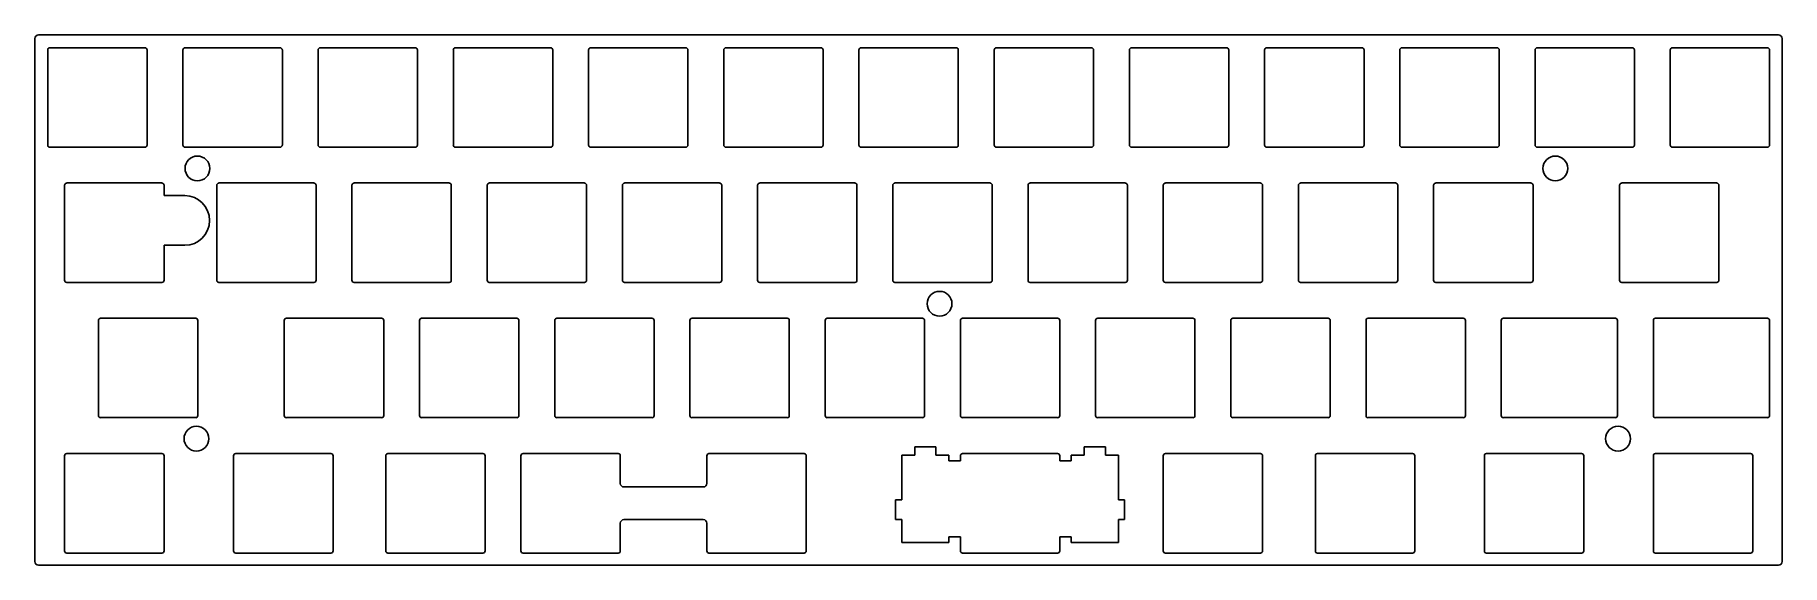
# Model space of a CAD drawing. Extents: x 1 to 247, y -75 to -1.
import ezdxf

# ---------------------------------------------------------------- set-up
doc = ezdxf.new("R2010")
doc.units = 0

msp = doc.modelspace()

# ---------------------------------------------------------------- linework, layer by layer
at = {"layer": 'Border', "color": 0}
for points in [[(0.72, -1.23), (0.72, -74.88)], [(1.22, -0.72), (246.38, -0.72)], [(246.88, -74.88), (246.88, -1.23)], [(246.38, -75.38), (1.22, -75.38)]]:
    msp.add_lwpolyline(points, dxfattribs=at)
for centre in [(23.62, -19.53), (214.93, -19.53), (128.17, -38.58), (23.48, -57.58), (223.77, -57.58)]:
    msp.add_circle(centre, 1.75, dxfattribs=at)
for centre, start, end in [((1.22, -1.23), 90, -180), ((246.38, -1.23), 0, 90), ((1.22, -74.88), -180, -90), ((246.38, -74.88), -90, 0)]:
    msp.add_arc(centre, 0.5, start, end, dxfattribs=at)
at = {"layer": 'Group002', "color": 0}
for points in [[(2.52, -2.83), (2.52, -16.23)], [(2.82, -2.52), (16.22, -2.52)], [(16.52, -2.83), (16.52, -16.23)], [(16.22, -16.52), (2.82, -16.52)]]:
    msp.add_lwpolyline(points, dxfattribs=at)
for centre, start, end in [((2.82, -2.83), 90, -180), ((16.22, -2.83), 0, 90), ((2.82, -16.23), -180, -90), ((16.22, -16.23), -90, 0)]:
    msp.add_arc(centre, 0.3, start, end, dxfattribs=at)
at = {"layer": 'Group003', "color": 0}
for points in [[(21.58, -2.83), (21.58, -16.23)], [(21.88, -2.52), (35.27, -2.52)], [(35.58, -2.83), (35.58, -16.23)], [(35.27, -16.52), (21.88, -16.52)]]:
    msp.add_lwpolyline(points, dxfattribs=at)
for centre, start, end in [((21.88, -2.83), 90, -180), ((35.27, -2.83), 0, 90), ((21.88, -16.23), -180, -90), ((35.27, -16.23), -90, 0)]:
    msp.add_arc(centre, 0.3, start, end, dxfattribs=at)
at = {"layer": 'Group004', "color": 0}
for points in [[(40.62, -2.83), (40.62, -16.23)], [(40.92, -2.52), (54.32, -2.52)], [(54.63, -2.83), (54.63, -16.23)], [(54.32, -16.52), (40.92, -16.52)]]:
    msp.add_lwpolyline(points, dxfattribs=at)
for centre, start, end in [((40.92, -2.83), 90, -180), ((54.32, -2.83), 0, 90), ((40.92, -16.23), -180, -90), ((54.32, -16.23), -90, 0)]:
    msp.add_arc(centre, 0.3, start, end, dxfattribs=at)
at = {"layer": 'Group005', "color": 0}
for points in [[(59.68, -2.83), (59.68, -16.23)], [(59.97, -2.52), (73.37, -2.52)], [(73.68, -2.83), (73.68, -16.23)], [(73.37, -16.52), (59.97, -16.52)]]:
    msp.add_lwpolyline(points, dxfattribs=at)
for centre, start, end in [((59.97, -2.83), 90, -180), ((73.37, -2.83), 0, 90), ((59.97, -16.23), -180, -90), ((73.37, -16.23), -90, 0)]:
    msp.add_arc(centre, 0.3, start, end, dxfattribs=at)
at = {"layer": 'Group006', "color": 0}
for points in [[(78.72, -2.83), (78.72, -16.23)], [(79.02, -2.52), (92.42, -2.52)], [(92.73, -2.83), (92.73, -16.23)], [(92.42, -16.52), (79.02, -16.52)]]:
    msp.add_lwpolyline(points, dxfattribs=at)
for centre, start, end in [((79.02, -2.83), 90, -180), ((92.42, -2.83), 0, 90), ((79.02, -16.23), -180, -90), ((92.42, -16.23), -90, 0)]:
    msp.add_arc(centre, 0.3, start, end, dxfattribs=at)
at = {"layer": 'Group007', "color": 0}
for points in [[(97.77, -2.83), (97.77, -16.23)], [(98.07, -2.52), (111.47, -2.52)], [(111.78, -2.83), (111.78, -16.23)], [(111.47, -16.52), (98.07, -16.52)]]:
    msp.add_lwpolyline(points, dxfattribs=at)
for centre, start, end in [((98.07, -2.83), 90, -180), ((111.47, -2.83), 0, 90), ((98.07, -16.23), -180, -90), ((111.47, -16.23), -90, 0)]:
    msp.add_arc(centre, 0.3, start, end, dxfattribs=at)
at = {"layer": 'Group008', "color": 0}
for points in [[(116.82, -2.83), (116.82, -16.23)], [(117.12, -2.52), (130.52, -2.52)], [(130.82, -2.83), (130.82, -16.23)], [(130.52, -16.52), (117.12, -16.52)]]:
    msp.add_lwpolyline(points, dxfattribs=at)
for centre, start, end in [((117.12, -2.83), 90, -180), ((130.52, -2.83), 0, 90), ((117.12, -16.23), -180, -90), ((130.52, -16.23), -90, 0)]:
    msp.add_arc(centre, 0.3, start, end, dxfattribs=at)
at = {"layer": 'Group009', "color": 0}
for points in [[(135.88, -2.83), (135.88, -16.23)], [(136.17, -2.52), (149.57, -2.52)], [(149.88, -2.83), (149.88, -16.23)], [(149.57, -16.52), (136.17, -16.52)]]:
    msp.add_lwpolyline(points, dxfattribs=at)
for centre, start, end in [((136.17, -2.83), 90, -180), ((149.57, -2.83), 0, 90), ((136.17, -16.23), 180, -90), ((149.57, -16.23), -90, 0)]:
    msp.add_arc(centre, 0.3, start, end, dxfattribs=at)
at = {"layer": 'Group010', "color": 0}
for points in [[(154.93, -2.83), (154.93, -16.23)], [(155.22, -2.52), (168.62, -2.52)], [(168.93, -2.83), (168.93, -16.23)], [(168.62, -16.52), (155.22, -16.52)]]:
    msp.add_lwpolyline(points, dxfattribs=at)
for centre, start, end in [((155.22, -2.83), 90, -180), ((168.62, -2.83), 0, 90), ((155.22, -16.23), -180, -90), ((168.62, -16.23), -90, 0)]:
    msp.add_arc(centre, 0.3, start, end, dxfattribs=at)
at = {"layer": 'Group011', "color": 0}
for points in [[(173.98, -2.83), (173.98, -16.23)], [(174.28, -2.52), (187.68, -2.52)], [(187.98, -2.83), (187.98, -16.23)], [(187.68, -16.52), (174.28, -16.52)]]:
    msp.add_lwpolyline(points, dxfattribs=at)
for centre, start, end in [((174.28, -2.83), 90, -180), ((187.68, -2.83), 0, 90), ((174.28, -16.23), -180, -90), ((187.68, -16.23), -90, 0)]:
    msp.add_arc(centre, 0.3, start, end, dxfattribs=at)
at = {"layer": 'Group012', "color": 0}
for points in [[(193.03, -2.83), (193.03, -16.23)], [(193.32, -2.52), (206.72, -2.52)], [(207.03, -2.83), (207.03, -16.23)], [(206.72, -16.52), (193.32, -16.52)]]:
    msp.add_lwpolyline(points, dxfattribs=at)
for centre, start, end in [((193.32, -2.83), 90, -180), ((206.72, -2.83), 0, 90), ((193.32, -16.23), -180, -90), ((206.72, -16.23), -90, 0)]:
    msp.add_arc(centre, 0.3, start, end, dxfattribs=at)
at = {"layer": 'Group013', "color": 0}
for points in [[(212.08, -2.83), (212.08, -16.23)], [(212.38, -2.52), (225.78, -2.52)], [(226.08, -2.83), (226.08, -16.23)], [(225.78, -16.52), (212.38, -16.52)]]:
    msp.add_lwpolyline(points, dxfattribs=at)
for centre, start, end in [((212.38, -2.83), 90, -180), ((225.78, -2.83), 0, 90), ((212.38, -16.23), -180, -90), ((225.78, -16.23), -90, 0)]:
    msp.add_arc(centre, 0.3, start, end, dxfattribs=at)
at = {"layer": 'Group014', "color": 0}
for points in [[(231.13, -2.83), (231.13, -16.23)], [(231.43, -2.52), (244.82, -2.52)], [(245.12, -2.83), (245.12, -16.23)], [(244.82, -16.52), (231.43, -16.52)]]:
    msp.add_lwpolyline(points, dxfattribs=at)
for centre, start, end in [((231.43, -2.83), 90, -180), ((244.82, -2.83), 0, 90), ((231.43, -16.23), -180, -90), ((244.82, -16.23), -90, 0)]:
    msp.add_arc(centre, 0.3, start, end, dxfattribs=at)
at = {"layer": 'Group016', "color": 0}
for points in [[(4.91, -21.88), (4.91, -35.27)], [(5.21, -21.57), (18.61, -21.57)], [(18.91, -23.35), (18.91, -21.88)], [(21.82, -23.35), (18.91, -23.35)], [(21.82, -30.35), (18.91, -30.35)], [(18.91, -35.27), (18.91, -30.35)], [(18.61, -35.57), (5.21, -35.57)]]:
    msp.add_lwpolyline(points, dxfattribs=at)
for centre, radius, start, end in [((5.21, -21.88), 0.3, 90, -180), ((18.61, -21.88), 0.3, 0, 90), ((21.82, -26.85), 3.5, -90, 90), ((5.21, -35.27), 0.3, -180, -90), ((18.61, -35.27), 0.3, -90, 0)]:
    msp.add_arc(centre, radius, start, end, dxfattribs=at)
at = {"layer": 'Group017', "color": 0}
for points in [[(26.34, -21.88), (26.34, -35.27)], [(26.64, -21.57), (40.04, -21.57)], [(40.34, -21.88), (40.34, -35.27)], [(40.04, -35.57), (26.64, -35.57)]]:
    msp.add_lwpolyline(points, dxfattribs=at)
for centre, start, end in [((26.64, -21.88), 90, -180), ((40.04, -21.88), 0, 90), ((26.64, -35.27), -180, -90), ((40.04, -35.27), -90, 0)]:
    msp.add_arc(centre, 0.3, start, end, dxfattribs=at)
at = {"layer": 'Group018', "color": 0}
for points in [[(45.39, -21.88), (45.39, -35.27)], [(45.69, -21.57), (59.09, -21.57)], [(59.39, -21.88), (59.39, -35.27)], [(59.09, -35.57), (45.69, -35.57)]]:
    msp.add_lwpolyline(points, dxfattribs=at)
for centre, start, end in [((45.69, -21.88), 90, -180), ((59.09, -21.88), 0, 90), ((45.69, -35.27), -180, -90), ((59.09, -35.27), -90, 0)]:
    msp.add_arc(centre, 0.3, start, end, dxfattribs=at)
at = {"layer": 'Group019', "color": 0}
for points in [[(64.44, -21.88), (64.44, -35.27)], [(64.74, -21.57), (78.14, -21.57)], [(78.44, -21.88), (78.44, -35.27)], [(78.14, -35.57), (64.74, -35.57)]]:
    msp.add_lwpolyline(points, dxfattribs=at)
for centre, start, end in [((64.74, -21.88), 90, -180), ((78.14, -21.88), 0, 90), ((64.74, -35.27), -180, -90), ((78.14, -35.27), -90, 0)]:
    msp.add_arc(centre, 0.3, start, end, dxfattribs=at)
at = {"layer": 'Group020', "color": 0}
for points in [[(83.49, -21.88), (83.49, -35.27)], [(83.79, -21.57), (97.19, -21.57)], [(97.49, -21.88), (97.49, -35.27)], [(97.19, -35.57), (83.79, -35.57)]]:
    msp.add_lwpolyline(points, dxfattribs=at)
for centre, start, end in [((83.79, -21.88), 90, -180), ((97.19, -21.88), 0, 90), ((83.79, -35.27), -180, -90), ((97.19, -35.27), -90, 0)]:
    msp.add_arc(centre, 0.3, start, end, dxfattribs=at)
at = {"layer": 'Group021', "color": 0}
for points in [[(102.54, -21.88), (102.54, -35.27)], [(102.84, -21.57), (116.24, -21.57)], [(116.54, -21.88), (116.54, -35.27)], [(116.24, -35.57), (102.84, -35.57)]]:
    msp.add_lwpolyline(points, dxfattribs=at)
for centre, start, end in [((102.84, -21.88), 90, -180), ((116.24, -21.88), 0, 90), ((102.84, -35.27), -180, -90), ((116.24, -35.27), -90, 0)]:
    msp.add_arc(centre, 0.3, start, end, dxfattribs=at)
at = {"layer": 'Group022', "color": 0}
for points in [[(121.59, -21.88), (121.59, -35.27)], [(121.89, -21.57), (135.29, -21.57)], [(135.59, -21.88), (135.59, -35.27)], [(135.29, -35.57), (121.89, -35.57)]]:
    msp.add_lwpolyline(points, dxfattribs=at)
for centre, start, end in [((121.89, -21.88), 90, -180), ((135.29, -21.88), 0, 90), ((121.89, -35.27), -180, -90), ((135.29, -35.27), -90, 0)]:
    msp.add_arc(centre, 0.3, start, end, dxfattribs=at)
at = {"layer": 'Group023', "color": 0}
for points in [[(140.64, -21.88), (140.64, -35.27)], [(140.94, -21.57), (154.34, -21.57)], [(154.64, -21.88), (154.64, -35.27)], [(154.34, -35.57), (140.94, -35.57)]]:
    msp.add_lwpolyline(points, dxfattribs=at)
for centre, start, end in [((140.94, -21.88), 90, -180), ((154.34, -21.88), 0, 90), ((140.94, -35.27), -180, -90), ((154.34, -35.27), -90, 0)]:
    msp.add_arc(centre, 0.3, start, end, dxfattribs=at)
at = {"layer": 'Group024', "color": 0}
for points in [[(159.69, -21.88), (159.69, -35.27)], [(159.99, -21.57), (173.39, -21.57)], [(173.69, -21.88), (173.69, -35.27)], [(173.39, -35.57), (159.99, -35.57)]]:
    msp.add_lwpolyline(points, dxfattribs=at)
for centre, start, end in [((159.99, -21.88), 90, -180), ((173.39, -21.88), 0, 90), ((159.99, -35.27), -180, -90), ((173.39, -35.27), -90, 0)]:
    msp.add_arc(centre, 0.3, start, end, dxfattribs=at)
at = {"layer": 'Group025', "color": 0}
for points in [[(178.74, -21.88), (178.74, -35.27)], [(179.04, -21.57), (192.44, -21.57)], [(192.74, -21.88), (192.74, -35.27)], [(192.44, -35.57), (179.04, -35.57)]]:
    msp.add_lwpolyline(points, dxfattribs=at)
for centre, start, end in [((179.04, -21.88), 90, -180), ((192.44, -21.88), 0, 90), ((179.04, -35.27), -180, -90), ((192.44, -35.27), -90, 0)]:
    msp.add_arc(centre, 0.3, start, end, dxfattribs=at)
at = {"layer": 'Group026', "color": 0}
for points in [[(197.79, -21.88), (197.79, -35.27)], [(198.09, -21.57), (211.49, -21.57)], [(211.79, -21.88), (211.79, -35.27)], [(211.49, -35.57), (198.09, -35.57)]]:
    msp.add_lwpolyline(points, dxfattribs=at)
for centre, start, end in [((198.09, -21.88), 90, -180), ((211.49, -21.88), 0, 90), ((198.09, -35.27), -180, -90), ((211.49, -35.27), -90, 0)]:
    msp.add_arc(centre, 0.3, start, end, dxfattribs=at)
at = {"layer": 'Group027', "color": 0}
for points in [[(223.98, -21.88), (223.98, -35.27)], [(224.28, -21.57), (237.68, -21.57)], [(237.98, -21.88), (237.98, -35.27)], [(237.68, -35.57), (224.28, -35.57)]]:
    msp.add_lwpolyline(points, dxfattribs=at)
for centre, start, end in [((224.28, -21.88), 90, -180), ((237.68, -21.88), 0, 90), ((224.28, -35.27), -180, -90), ((237.68, -35.27), -90, 0)]:
    msp.add_arc(centre, 0.3, start, end, dxfattribs=at)
at = {"layer": 'Group029', "color": 0}
for points in [[(9.67, -40.93), (9.67, -54.33)], [(9.97, -40.62), (23.37, -40.62)], [(23.67, -40.93), (23.67, -54.33)], [(23.37, -54.62), (9.97, -54.62)]]:
    msp.add_lwpolyline(points, dxfattribs=at)
for centre, start, end in [((9.97, -40.93), 90, -180), ((23.37, -40.93), 0, 90), ((9.97, -54.33), -180, -90), ((23.37, -54.33), -90, 0)]:
    msp.add_arc(centre, 0.3, start, end, dxfattribs=at)
at = {"layer": 'Group030', "color": 0}
for points in [[(35.86, -40.93), (35.86, -54.33)], [(36.16, -40.62), (49.56, -40.62)], [(49.86, -40.93), (49.86, -54.33)], [(49.56, -54.62), (36.16, -54.62)]]:
    msp.add_lwpolyline(points, dxfattribs=at)
for centre, start, end in [((36.16, -40.93), 90, -180), ((49.56, -40.93), 0, 90), ((36.16, -54.33), -180, -90), ((49.56, -54.33), -90, 0)]:
    msp.add_arc(centre, 0.3, start, end, dxfattribs=at)
at = {"layer": 'Group031', "color": 0}
for points in [[(54.91, -40.93), (54.91, -54.33)], [(55.21, -40.62), (68.61, -40.62)], [(68.91, -40.93), (68.91, -54.33)], [(68.61, -54.62), (55.21, -54.62)]]:
    msp.add_lwpolyline(points, dxfattribs=at)
for centre, start, end in [((55.21, -40.93), 90, -180), ((68.61, -40.93), 0, 90), ((55.21, -54.33), -180, -90), ((68.61, -54.33), -90, 0)]:
    msp.add_arc(centre, 0.3, start, end, dxfattribs=at)
at = {"layer": 'Group032', "color": 0}
for points in [[(73.96, -40.93), (73.96, -54.33)], [(74.26, -40.62), (87.66, -40.62)], [(87.96, -40.93), (87.96, -54.33)], [(87.66, -54.62), (74.26, -54.62)]]:
    msp.add_lwpolyline(points, dxfattribs=at)
for centre, start, end in [((74.26, -40.93), 90, -180), ((87.66, -40.93), 0, 90), ((74.26, -54.33), -180, -90), ((87.66, -54.33), -90, 0)]:
    msp.add_arc(centre, 0.3, start, end, dxfattribs=at)
at = {"layer": 'Group033', "color": 0}
for points in [[(93.01, -40.93), (93.01, -54.33)], [(93.31, -40.62), (106.71, -40.62)], [(107.01, -40.93), (107.01, -54.33)], [(106.71, -54.62), (93.31, -54.62)]]:
    msp.add_lwpolyline(points, dxfattribs=at)
for centre, start, end in [((93.31, -40.93), 90, -180), ((106.71, -40.93), 0, 90), ((93.31, -54.33), -180, -90), ((106.71, -54.33), -90, 0)]:
    msp.add_arc(centre, 0.3, start, end, dxfattribs=at)
at = {"layer": 'Group034', "color": 0}
for points in [[(112.06, -40.93), (112.06, -54.33)], [(112.36, -40.62), (125.76, -40.62)], [(126.06, -40.93), (126.06, -54.33)], [(125.76, -54.62), (112.36, -54.62)]]:
    msp.add_lwpolyline(points, dxfattribs=at)
for centre, start, end in [((112.36, -40.93), 90, -180), ((125.76, -40.93), 0, 90), ((112.36, -54.33), -180, -90), ((125.76, -54.33), -90, 0)]:
    msp.add_arc(centre, 0.3, start, end, dxfattribs=at)
at = {"layer": 'Group035', "color": 0}
for points in [[(131.11, -40.93), (131.11, -54.33)], [(131.41, -40.62), (144.81, -40.62)], [(145.11, -40.93), (145.11, -54.33)], [(144.81, -54.62), (131.41, -54.62)]]:
    msp.add_lwpolyline(points, dxfattribs=at)
for centre, start, end in [((131.41, -40.93), 90, -180), ((144.81, -40.93), 0, 90), ((131.41, -54.33), -180, -90), ((144.81, -54.33), -90, 0)]:
    msp.add_arc(centre, 0.3, start, end, dxfattribs=at)
at = {"layer": 'Group036', "color": 0}
for points in [[(150.16, -40.93), (150.16, -54.33)], [(150.46, -40.62), (163.86, -40.62)], [(164.16, -40.93), (164.16, -54.33)], [(163.86, -54.62), (150.46, -54.62)]]:
    msp.add_lwpolyline(points, dxfattribs=at)
for centre, start, end in [((150.46, -40.93), 90, -180), ((163.86, -40.93), 0, 90), ((150.46, -54.33), -180, -90), ((163.86, -54.33), -90, 0)]:
    msp.add_arc(centre, 0.3, start, end, dxfattribs=at)
at = {"layer": 'Group037', "color": 0}
for points in [[(169.21, -40.93), (169.21, -54.33)], [(169.51, -40.62), (182.91, -40.62)], [(183.21, -40.93), (183.21, -54.33)], [(182.91, -54.62), (169.51, -54.62)]]:
    msp.add_lwpolyline(points, dxfattribs=at)
for centre, start, end in [((169.51, -40.93), 90, -180), ((182.91, -40.93), 0, 90), ((169.51, -54.33), -180, -90), ((182.91, -54.33), -90, 0)]:
    msp.add_arc(centre, 0.3, start, end, dxfattribs=at)
at = {"layer": 'Group038', "color": 0}
for points in [[(188.26, -40.93), (188.26, -54.33)], [(188.56, -40.62), (201.96, -40.62)], [(202.26, -40.93), (202.26, -54.33)], [(201.96, -54.62), (188.56, -54.62)]]:
    msp.add_lwpolyline(points, dxfattribs=at)
for centre, start, end in [((188.56, -40.93), 90, -180), ((201.96, -40.93), 0, 90), ((188.56, -54.33), -180, -90), ((201.96, -54.33), -90, 0)]:
    msp.add_arc(centre, 0.3, start, end, dxfattribs=at)
at = {"layer": 'Group039', "color": 0}
for points in [[(207.61, -40.62), (223.39, -40.62)], [(223.69, -40.93), (223.69, -54.33)], [(228.74, -40.93), (228.74, -54.33)], [(223.39, -54.62), (207.61, -54.62)]]:
    msp.add_lwpolyline(points, dxfattribs=at)
for centre, start, end in [((223.39, -40.93), 0, 90), ((229.04, -40.93), 90, -180), ((223.39, -54.33), -90, 0), ((229.04, -54.33), -180, -90)]:
    msp.add_arc(centre, 0.3, start, end, dxfattribs=at)
at = {"layer": 'Group040', "color": 0}
for points in [[(207.31, -40.93), (207.31, -54.33)], [(229.04, -40.62), (244.82, -40.62)], [(245.12, -40.93), (245.12, -54.33)], [(244.82, -54.62), (229.04, -54.62)]]:
    msp.add_lwpolyline(points, dxfattribs=at)
for centre, start, end in [((207.61, -40.93), 90, -180), ((244.82, -40.93), 0, 90), ((207.61, -54.33), -180, -90), ((244.82, -54.33), -90, 0)]:
    msp.add_arc(centre, 0.3, start, end, dxfattribs=at)
at = {"layer": 'Group058', "color": 0}
for points in [[(69.2, -59.98), (69.2, -73.38)], [(69.5, -59.68), (82.9, -59.68)], [(82.9, -73.68), (69.5, -73.68)]]:
    msp.add_lwpolyline(points, dxfattribs=at)
for centre, start, end in [((69.5, -59.98), 90, -180), ((82.9, -59.98), 0, 90), ((69.5, -73.38), -180, -90), ((82.9, -73.38), -90, 0)]:
    msp.add_arc(centre, 0.3, start, end, dxfattribs=at)
at = {"layer": 'Group059', "color": 0}
for points in [[(127.67, -58.71), (124.67, -58.71)], [(124.67, -58.71), (124.67, -59.91)], [(127.67, -58.71), (127.67, -59.91)], [(122.85, -59.91), (124.67, -59.91)], [(122.85, -59.91), (122.85, -66.18)], [(127.67, -59.91), (129.5, -59.91)], [(129.5, -59.91), (129.5, -60.71)], [(131.11, -60.71), (129.5, -60.71)], [(131.11, -59.98), (131.11, -60.71)], [(121.97, -68.98), (121.97, -66.18)], [(122.85, -66.18), (121.97, -66.18)], [(122.85, -68.98), (121.97, -68.98)], [(122.85, -68.98), (122.85, -72.21)], [(129.5, -72.21), (122.85, -72.21)], [(129.5, -72.21), (129.5, -71.41)], [(131.11, -71.41), (129.5, -71.41)], [(131.11, -73.38), (131.11, -71.41)]]:
    msp.add_lwpolyline(points, dxfattribs=at)
at = {"layer": 'Group060', "color": 0}
for points in [[(28.72, -59.98), (28.72, -73.38)], [(29.02, -59.68), (42.42, -59.68)], [(42.72, -59.98), (42.72, -73.38)], [(42.42, -73.68), (29.02, -73.68)]]:
    msp.add_lwpolyline(points, dxfattribs=at)
for centre, start, end in [((29.02, -59.98), 90, -180), ((42.42, -59.98), 0, 90), ((29.02, -73.38), -180, -90), ((42.42, -73.38), -90, 0)]:
    msp.add_arc(centre, 0.3, start, end, dxfattribs=at)
at = {"layer": 'Group061', "color": 0}
for points in [[(151.55, -58.71), (148.55, -58.71)], [(148.55, -58.71), (148.55, -59.91)], [(151.55, -58.71), (151.55, -59.91)], [(145.11, -60.71), (145.11, -59.98)], [(146.73, -60.71), (145.11, -60.71)], [(146.73, -59.91), (148.55, -59.91)], [(146.73, -59.91), (146.73, -60.71)], [(151.55, -59.91), (153.38, -59.91)], [(153.38, -59.91), (153.38, -66.18)], [(154.25, -66.18), (153.38, -66.18)], [(154.25, -68.98), (154.25, -66.18)], [(154.25, -68.98), (153.38, -68.98)], [(153.38, -68.98), (153.38, -72.21)], [(145.11, -71.41), (145.11, -73.38)], [(146.73, -71.41), (145.11, -71.41)], [(146.73, -72.21), (146.73, -71.41)], [(153.38, -72.21), (146.73, -72.21)]]:
    msp.add_lwpolyline(points, dxfattribs=at)
at = {"layer": 'Group062', "color": 0}
for points in [[(131.41, -59.68), (144.81, -59.68)], [(144.81, -73.68), (131.41, -73.68)]]:
    msp.add_lwpolyline(points, dxfattribs=at)
for centre, start, end in [((131.41, -59.98), 90, -180), ((144.81, -59.98), 0, 90), ((131.41, -73.38), -180, -90), ((144.81, -73.38), -90, 0)]:
    msp.add_arc(centre, 0.3, start, end, dxfattribs=at)
at = {"layer": 'Group063', "color": 0}
for points in [[(159.69, -59.98), (159.69, -73.38)], [(159.99, -59.68), (173.39, -59.68)], [(173.69, -59.98), (173.69, -73.38)], [(173.39, -73.68), (159.99, -73.68)]]:
    msp.add_lwpolyline(points, dxfattribs=at)
for centre, start, end in [((159.99, -59.98), 90, -180), ((173.39, -59.98), 0, 90), ((159.99, -73.38), -180, -90), ((173.39, -73.38), -90, 0)]:
    msp.add_arc(centre, 0.3, start, end, dxfattribs=at)
at = {"layer": 'Group064', "color": 0}
for points in [[(181.12, -59.98), (181.12, -73.38)], [(181.42, -59.68), (194.82, -59.68)], [(195.12, -59.98), (195.12, -73.38)], [(194.82, -73.68), (181.42, -73.68)]]:
    msp.add_lwpolyline(points, dxfattribs=at)
for centre, start, end in [((181.42, -59.98), 90, -180), ((194.82, -59.98), 0, 90), ((181.42, -73.38), -180, -90), ((194.82, -73.38), -90, 0)]:
    msp.add_arc(centre, 0.3, start, end, dxfattribs=at)
at = {"layer": 'Group065', "color": 0}
for points in [[(50.15, -59.98), (50.15, -73.38)], [(50.45, -59.68), (63.85, -59.68)], [(64.15, -59.98), (64.15, -73.38)], [(63.85, -73.68), (50.45, -73.68)]]:
    msp.add_lwpolyline(points, dxfattribs=at)
for centre, start, end in [((50.45, -59.98), 90, -180), ((63.85, -59.98), 0, 90), ((50.45, -73.38), -180, -90), ((63.85, -73.38), -90, 0)]:
    msp.add_arc(centre, 0.3, start, end, dxfattribs=at)
at = {"layer": 'Group066', "color": 0}
for points in [[(95.69, -59.68), (109.09, -59.68)], [(109.39, -59.98), (109.39, -73.38)], [(109.09, -73.68), (95.69, -73.68)]]:
    msp.add_lwpolyline(points, dxfattribs=at)
for centre, start, end in [((95.69, -59.98), 90, -180), ((109.09, -59.98), 0, 90), ((95.69, -73.38), -180, -90), ((109.09, -73.38), -90, 0)]:
    msp.add_arc(centre, 0.3, start, end, dxfattribs=at)
at = {"layer": 'Group067', "color": 0}
for points in [[(204.93, -59.98), (204.93, -73.38)], [(205.23, -59.68), (218.63, -59.68)], [(218.93, -59.98), (218.93, -73.38)], [(218.63, -73.68), (205.23, -73.68)]]:
    msp.add_lwpolyline(points, dxfattribs=at)
for centre, start, end in [((205.23, -59.98), 90, -180), ((218.63, -59.98), 0, 90), ((205.23, -73.38), -180, -90), ((218.63, -73.38), -90, 0)]:
    msp.add_arc(centre, 0.3, start, end, dxfattribs=at)
at = {"layer": 'Group068', "color": 0}
for points in [[(4.91, -59.98), (4.91, -73.38)], [(5.21, -59.68), (18.61, -59.68)], [(18.91, -59.98), (18.91, -73.38)], [(18.61, -73.68), (5.21, -73.68)]]:
    msp.add_lwpolyline(points, dxfattribs=at)
for centre, start, end in [((5.21, -59.98), 90, -180), ((18.61, -59.98), 0, 90), ((5.21, -73.38), -180, -90), ((18.61, -73.38), -90, 0)]:
    msp.add_arc(centre, 0.3, start, end, dxfattribs=at)
at = {"layer": 'Group069', "color": 0}
for points in [[(228.74, -59.98), (228.74, -73.38)], [(229.04, -59.68), (242.44, -59.68)], [(242.74, -59.98), (242.74, -73.38)], [(242.44, -73.68), (229.04, -73.68)]]:
    msp.add_lwpolyline(points, dxfattribs=at)
for centre, start, end in [((229.04, -59.98), 90, -180), ((242.44, -59.98), 0, 90), ((229.04, -73.38), -180, -90), ((242.44, -73.38), -90, 0)]:
    msp.add_arc(centre, 0.3, start, end, dxfattribs=at)
at = {"layer": 'Row 4 Minitomic ', "color": 0}
for points in [[(83.2, -63.88), (83.2, -59.98)], [(95.39, -63.88), (95.39, -59.98)], [(83.7, -64.38), (94.89, -64.38)], [(83.2, -69.48), (83.2, -73.38)], [(83.7, -68.98), (94.89, -68.98)], [(95.39, -73.38), (95.39, -69.48)]]:
    msp.add_lwpolyline(points, dxfattribs=at)
for centre, start, end in [((83.7, -63.88), -180, -90), ((94.89, -63.88), -90, 0), ((83.7, -69.48), 90, -180), ((94.89, -69.48), 0, 90)]:
    msp.add_arc(centre, 0.5, start, end, dxfattribs=at)

doc.saveas('drawing.dxf')
